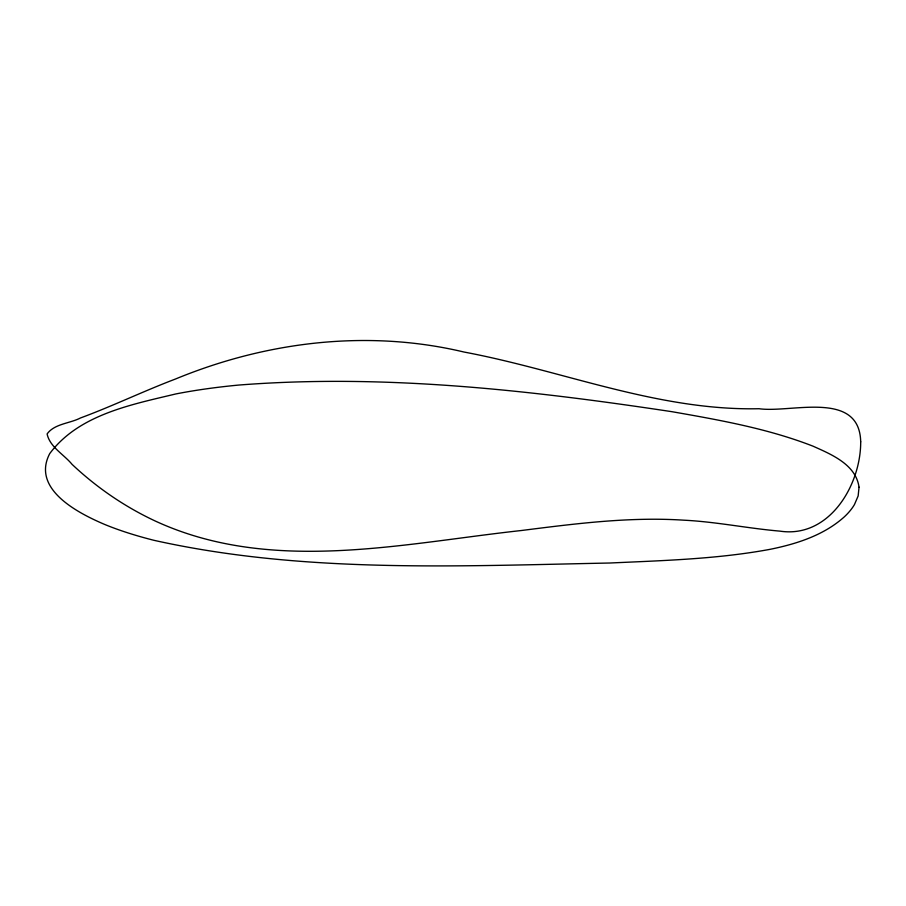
<?xml version="1.0" encoding="UTF-8"?>
<svg xmlns="http://www.w3.org/2000/svg" width="906" height="906" viewBox="0 0 906 906"><rect width="100%" height="100%" fill="white"/><g stroke="black" fill="none" stroke-linecap="round" stroke-linejoin="round"><path stroke-width="1.36" d="M859.035 487.202L858.152 495.944L854.46 504.551A326.069 99.139 2.1 0 1 844.279 516.884C823.735 535.344 796.533 543.974 769.953 549.353C717.11 559.138 663.181 560.542 609.625 563.022C457.824 565.99 303.329 573.555 154.077 540.338A251.279 76.398 2.1 0 1 104.609 524.415C78.516 513.294 31.064 489.297 49.728 453.6C78.754 414.586 131.325 404.631 175.9 393.929A295.141 89.728 2.1 0 1 238.72 385.061C383.51 373.736 528.979 390.078 672.071 411.709C719.658 420.044 767.722 428.549 812.931 446.137C831.346 454.382 855.932 464.495 859.035 487.202M860.7 441.822C860.859 485.129 829.239 538.651 779.828 531.12C747.722 528.379 716.034 521.754 683.792 520.18C629.432 516.635 575.163 523.725 521.335 530.52C400.645 543.736 270.214 574.404 154.79 520.803C124.428 506.567 96.478 487.36 72.072 464.37C64.009 454.506 49.796 447.043 47.101 433.94C54.473 423.668 69.875 423.51 80.532 417.949C112.593 406.103 143.42 391.188 175.379 379.059C266.285 341.505 367.802 329.116 464.087 352.049C562.411 370.475 657.609 410.939 759.035 408.719C790.881 413.272 859.454 389.569 860.7 441.822"/></g></svg>
